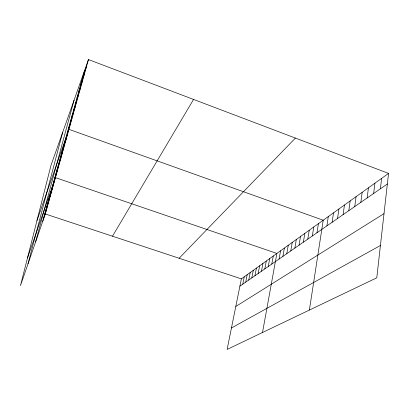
<?xml version="1.0" encoding="UTF-8"?>
<svg xmlns="http://www.w3.org/2000/svg" width="409" height="409" viewBox="0 0 409 409"><rect width="100%" height="100%" fill="white"/><g stroke="black" fill="none" stroke-linecap="round" stroke-linejoin="round"><path stroke-width="0.61" d="M388.55 173.406L376.781 277.813L227.118 349.439L241.371 278.861L388.55 173.406L88.456 59.561L51.002 165.313L20.45 285.686L45.281 213.963L88.456 59.561M380.396 188.8L381.617 178.375M373.668 193.462L374.915 183.176M367.154 197.976L368.432 187.823M360.85 202.343L362.149 192.322M354.746 206.576L356.065 196.683M348.831 210.676L350.17 200.906M343.095 214.648L344.455 205.001M337.532 218.503L338.908 208.979M332.134 222.245L333.524 212.833M326.898 225.875L328.299 216.581M309.388 310.063L323.222 220.216L68.942 129.351L36.963 220.625M317.006 232.731L318.432 223.651M312.338 235.967L313.769 226.99M307.793 239.117L309.235 230.241M303.366 242.184L304.817 233.406M299.056 245.17L300.513 236.489M294.858 248.079L296.32 239.49M290.768 250.916L292.236 242.419M286.781 253.682L288.253 245.272M282.89 256.377L284.367 248.058M279.096 259.004L280.574 250.773M262.512 332.497L276.873 253.427L55.44 177.639L27.475 258.018M271.781 264.076L273.263 256.014M268.253 266.52L269.736 258.539M264.807 268.907L266.29 261.008M261.443 271.239L262.926 263.422M258.156 273.519L259.638 265.778M254.94 275.748L256.423 268.079M251.796 277.926L253.278 270.334M248.723 280.058L250.206 272.537M245.717 282.138L247.194 274.69M242.777 284.178L244.255 276.801M28.011 263.846L62.649 132.429M35.578 241.985L74.09 100.128M42.72 221.371L84.689 70.195M51.56 189.531L54.397 181.361M50.573 193.074L53.385 184.991M49.617 196.535L52.398 188.529M48.676 199.904L51.432 191.979M47.766 203.196L50.491 195.349M46.871 206.407L49.571 198.636M46.002 209.541L48.671 201.847M45.154 212.603L47.797 204.981M44.32 215.594L46.938 208.043M43.512 218.518L46.099 211.039M61.698 153.017L64.837 144.029M60.44 157.537L63.548 148.646M59.223 161.928L62.291 153.135M58.037 166.197L61.069 157.501M56.882 170.349L59.883 161.744M55.762 174.392L58.727 165.88M54.668 178.329L57.603 169.904M53.605 182.158L56.508 173.82M71.795 116.637L75.22 106.892M70.195 122.409L73.574 112.782M68.64 127.991L71.984 118.482M67.142 133.4L70.44 123.999M64.315 143.574L67.531 134.387M62.986 148.365L66.166 139.28M80.67 84.663L84.336 74.295M78.773 91.514L82.383 81.273M76.938 98.124L80.501 88.012M75.164 104.505L78.681 94.52M73.451 110.675L76.923 100.808M82.644 77.562L86.36 67.066M112.495 236.208L193.549 99.433M179.116 258.258L295.4 138.068M239.899 286.172L387.359 183.973M235.794 306.484L384.015 213.626M231.448 327.987L380.421 245.502M45.281 213.963L241.371 278.861"/></g></svg>
